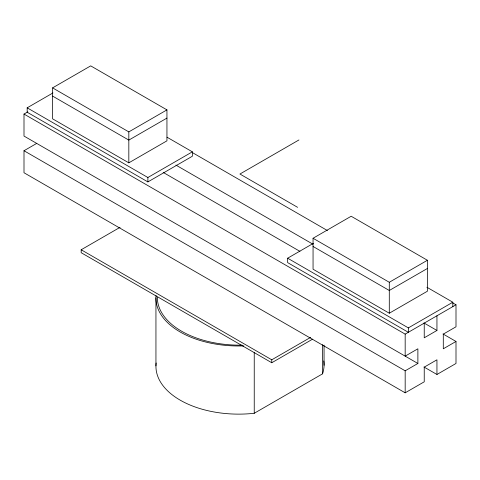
<?xml version="1.0" encoding="UTF-8"?>
<svg xmlns="http://www.w3.org/2000/svg" width="480" height="480" viewBox="0 0 480 480"><rect width="100%" height="100%" fill="white"/><g stroke="black" fill="none" stroke-linecap="round" stroke-linejoin="round"><path stroke-width="0.72" d="M52.59 87.876L90.708 65.868L166.944 109.884L166.944 140.832L128.826 162.84L52.59 118.824L52.59 87.876L128.826 131.892L166.944 109.884M167.046 137.226L192.354 151.836L192.354 156.24L147.882 181.914L27.174 112.224L27.174 107.826L52.956 92.94M24 114.06L405.174 334.128L405.174 356.136L417.882 348.798L417.882 363.474L24 136.068L24 114.06L27.81 111.858M423.954 366.978L436.944 374.478L436.944 359.802L424.236 367.14L424.236 381.81L405.174 392.814L24 172.746L24 150.738L36.708 143.4M166.944 118.092L128.826 140.1L52.59 96.084M27.174 107.826L147.882 177.51L192.354 151.836M312.606 339.162L271.764 362.742L81.174 252.702L81.174 249.768L120.072 227.316M298.938 139.956L239.928 174.03L297.624 207.342M313.056 238.26L351.174 216.252L427.41 260.268L427.41 291.216L389.292 313.224L313.056 269.208L313.056 238.26L389.292 282.27L427.41 260.268M287.646 258.204L408.354 327.894L408.354 332.298L287.646 262.608L287.646 258.204L313.428 243.318M427.41 268.476L389.292 290.484L313.056 246.468M81.174 249.768L271.764 359.802L310.662 337.35M156.15 362.994A82.722 47.76 0 0 0 254.238 413.28L322.578 373.824A82.722 47.76 0 0 0 323.784 360.948M408.354 327.894L452.826 302.22L452.826 306.618M405.174 334.128L456 304.788L456 326.796L443.292 334.128L443.292 348.798L456 341.466L456 363.474L436.944 374.478M436.944 315.792L436.944 330.462L424.236 337.8L424.236 323.124M24 150.738L405.174 370.806L417.882 363.474M426.864 287.232L452.826 302.22M192.36 152.574L327.426 230.556M452.106 302.538L456 304.788M175.896 165.078L312.912 244.182M163.194 172.416L299.928 251.358M423.954 322.962L436.944 330.462M443.01 333.966L456 341.466M405.174 370.806L405.174 392.814M389.292 282.27L389.292 313.224M324.054 345.102L324.054 365.322M322.578 344.616L322.578 373.824M271.764 359.802L271.764 362.742M254.238 352.62L254.238 413.28M155.946 297.726L155.946 365.88M147.882 177.51L147.882 181.914M128.826 131.892L128.826 162.84M243.798 345.888A82.722 47.76 0 0 1 156.072 295.566M242.028 345.156A82.656 47.724 0 0 1 157.344 297.336"/></g></svg>
